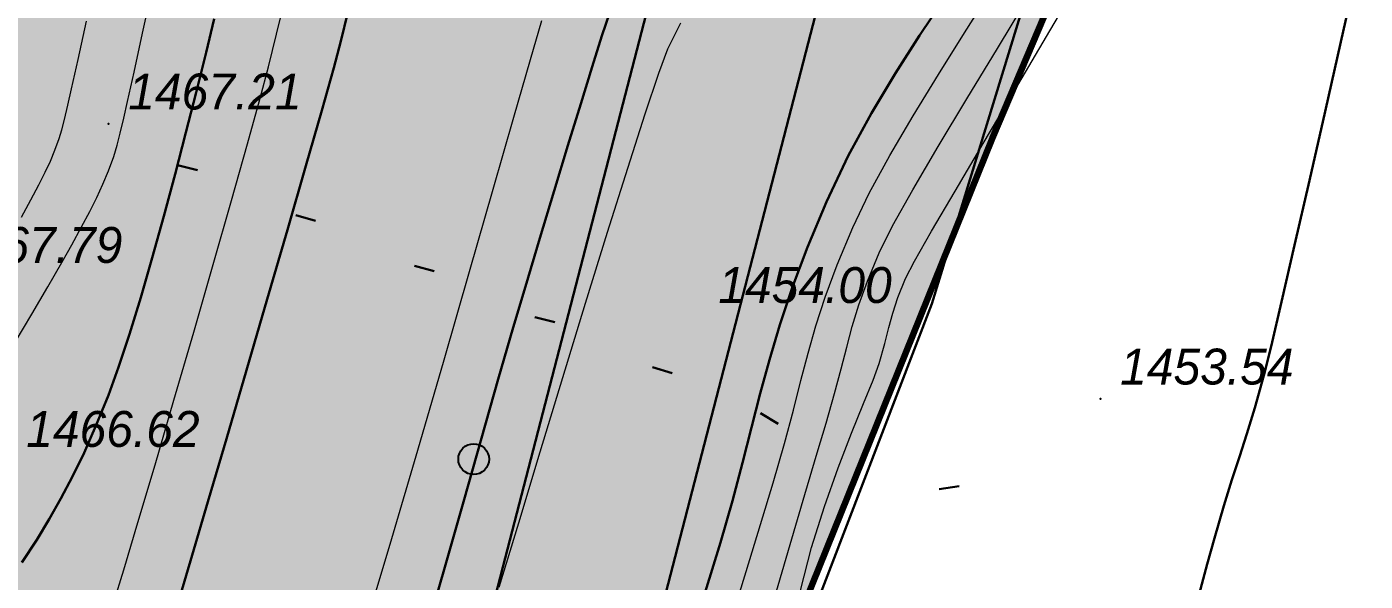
# Model space of a CAD drawing. Header units: millimetres. Extents: x 474337 to 1180020, y 4124662 to 4776603.
# Drawn here: x 763140 to 795786, y 4300096 to 4313614 of the extents above; entities that cross this region are included whole.
import ezdxf

# ---------------------------------------------------------------- set-up
doc = ezdxf.new("R2010")
doc.units = ezdxf.units.MM
doc.header["$PDMODE"] = 32
doc.header["$PDSIZE"] = 0.33
for name, color, linetype in [('(004) Точки рельефа', 7, 'Continuous'), ('(031) Горизонтали', 42, 'Continuous'), ('(038) Деревья', 7, 'Continuous'), ('(040) Ограда', 7, 'Continuous')]:
    doc.layers.add(name, color=color, linetype=linetype)
doc.layers.add('(032) Горизонтали утолщенные', color=32, linetype='Continuous', lineweight=30)
doc.layers.add('(042) Бергштрих11', color=32, linetype='Continuous', lineweight=30)
doc.styles.add('D-431', font='')
doc.styles.get('D-431').set_extended_font_data('D431', italic=True)
doc.linetypes.add('ОГРАДА_V_ПРОВ', pattern='A,2.5,["v",Standard,S=1,R=0,X=0,Y=0],5,["v",Standard,S=1,R=180,X=0,Y=0],2.5', length=10)

# ---------------------------------------------------------------- blocks, each defined once
blk = doc.blocks.new('d')
at = {"layer": '(038) Деревья'}
blk.add_ellipse((0, 0), major_axis=(0.2651650429449621, 0.2651650429449621), ratio=0.9999999999999488, start_param=5.497787143782112, end_param=11.7809724509617, dxfattribs=at)

msp = doc.modelspace()

# ---------------------------------------------------------------- hatches: boundary and pattern name
at = {"lineweight": 30, "true_color": 0xababab}
h = msp.add_hatch(color=253, dxfattribs=at)
h.dxf.hatch_style = 1
edge = h.paths.add_edge_path()
edge.add_arc((846629.836135745, 4561555.356798172), 73174.58146534643, 338.9505508151999, 346.75819692914587, ccw=False)
edge.add_line((914921.5355142355, 4535272.983073235), (911662.781909342, 4528010.829139614))
edge.add_arc((846807.6606544256, 4561434.598735809), 72961.1891831139, 318.9050352263449, 332.7352083963292, ccw=False)
edge.add_arc((899641.5304419994, 4515567.537882805), 3000.000071974724, 224.5229028050149, 315.81354533956585, ccw=False)
edge.add_line((897502.6197361946, 4513463.954885483), (864463.2606305934, 4551253.83884668))
edge.add_line((864463.2606304884, 4551253.83884716), (860836.1740353894, 4549325.282693646))
edge.add_line((860836.17403543, 4549325.282692909), (895608.1821743059, 4509553.622821155))
edge.add_arc((893204.6449663639, 4507758.348778725), 2999.999999596411, -36.07240069309512, 36.75715684402178, ccw=False)
edge.add_line((895629.4657819271, 4505991.927535057), (866171.0347617475, 4470217.976931001))
edge.add_arc((864010.0330699682, 4472298.859363556), 3000.000001216607, 225.8075103472493, 316.08205447284644, ccw=False)
edge.add_line((861918.8196970224, 4470147.853404045), (818734.4664687028, 4519541.417327482))
edge.add_line((818734.466468811, 4519541.417327881), (818451.960183581, 4519192.551120362))
edge.add_line((818451.9601835012, 4519192.551119804), (816393.9033754627, 4516141.356422243))
edge.add_line((816393.9033755064, 4516141.356422424), (860070.5467546568, 4466184.718996144))
edge.add_arc((857596.091668725, 4464488.52553463), 3000.000038356566, -32.43441554651628, 34.42992072805919, ccw=False)
edge.add_line((860128.1094639301, 4462879.523945808), (845305.1774940859, 4444878.740547396))
edge.add_arc((842989.3083404303, 4446785.767046928), 3000.000001100536, 225.0000000282989, 320.52989696763757, ccw=False)
edge.add_line((840867.9879971743, 4444664.446702003), (817571.1031325739, 4467961.331555894))
edge.add_arc((816156.8895699978, 4466547.117991447), 2000.000001460245, 45.00000003301535, 105.7637608969873)
edge.add_line((815613.5463740826, 4468471.898024559), (810445.659532253, 4467013.063190189))
edge.add_line((810445.6595321894, 4467013.06319046), (808272.2867438751, 4474712.183323501))
edge.add_line((808272.2867438793, 4474712.18332386), (794798.8265071004, 4470908.780943844))
edge.add_line((794798.8265070915, 4470908.780943871), (796972.1992958714, 4463209.660809899))
edge.add_line((796972.1992958784, 4463209.660809517), (797662.9177138527, 4464443.722423173))
edge.add_line((797662.9177138805, 4464443.722423553), (796032.8881217135, 4470218.062525895))
edge.add_line((796032.8881217241, 4470218.062525749), (807581.5683264071, 4473478.121709152))
edge.add_line((807581.568326354, 4473478.12170887), (809211.597918521, 4467703.781606528))
edge.add_line((809211.5979185104, 4467703.781606674), (797662.9177138275, 4464443.722423271))
edge.add_line((797662.9177138805, 4464443.722423553), (796972.1992959062, 4463209.660809898))
edge.add_line((796972.1992958784, 4463209.660809517), (752899.1419329583, 4450768.345183023))
edge.add_line((752899.1419329643, 4450768.345183372), (744212.5341280454, 4442081.737373797))
edge.add_line((744212.5341280699, 4442081.737373352), (810150.9090904307, 4460695.379897933))
edge.add_line((810150.9090903997, 4460695.379898071), (811101.7596837739, 4457327.014846909))
edge.add_line((811101.7596838474, 4457327.014846802), (813026.5397159434, 4457870.358044346))
edge.add_line((813026.5397158861, 4457870.358044624), (812075.6891229777, 4461238.723095787))
edge.add_line((812075.6891230345, 4461238.723095894), (813858.2449784627, 4461741.918048268))
edge.add_arc((814401.5881743431, 4459817.138015747), 2000.00000057361, 45.000000021224196, 105.76376090423571, ccw=False)
edge.add_line((815815.8017365932, 4461231.351578712), (837446.8558821728, 4439600.297443145))
edge.add_arc((835325.5355364084, 4437478.977098465), 3000.000002190367, -39.47010297663411, 44.999999982706186, ccw=False)
edge.add_line((837641.4046924114, 4435571.950600624), (825729.0375211418, 4421105.720730909))
edge.add_line((825729.0375211239, 4421105.720731735), (817128.3030057028, 4418677.832595424))
edge.add_line((817128.3030056953, 4418677.832594872), (813750.7066884334, 4430642.885232852))
edge.add_line((813750.7066884041, 4430642.885232925), (813489.1069698159, 4430465.321429659))
edge.add_line((813489.1069698334, 4430465.321430206), (810216.9809155031, 4429541.637995498))
edge.add_line((810216.9809155464, 4429541.637994766), (809782.3063582561, 4431081.462020443))
edge.add_line((809782.3063582182, 4431081.462020874), (794846.0133120406, 4426865.118816461))
edge.add_line((794846.0133121014, 4426865.118816376), (795367.9399551856, 4425016.206402247))
edge.add_arc((793959.8716232777, 4410569.023974419), 14515.63765495629, 77.91868083669522, 84.43335273191252, ccw=False)
edge.add_line((796997.9910029173, 4424763.162453651), (796697.1057330389, 4425829.041189487))
edge.add_line((796697.105733037, 4425829.041189194), (809901.1399262099, 4429556.222571601))
edge.add_line((809901.1399261951, 4429556.222571373), (813076.575950108, 4418307.317844183))
edge.add_arc((813584.3885580301, 4435581.677010536), 17281.82161263958, 232.8227990037179, 268.31616663481145, ccw=False)
edge.add_arc((793959.8716409206, 4410569.024068832), 14515.63755959326, 50.76376092120241, 84.43335276632763)
edge.add_line((795367.9399548769, 4425016.206401825), (795348.9945389073, 4425009.7017814))
edge.add_line((795348.9945389032, 4425009.701782227), (795386.4090035364, 4424877.161952059))
edge.add_line((795386.4090036154, 4424877.161952019), (792249.0173586782, 4423991.51322555))
edge.add_line((792249.0173586607, 4423991.513225555), (792240.8672183716, 4424020.384927585))
edge.add_line((792240.8672183752, 4424020.384926796), (788391.3071402134, 4422933.698529845))
edge.add_line((788391.3071402311, 4422933.698530197), (788399.457295887, 4422904.826831893))
edge.add_line((788399.4572958946, 4422904.826831818), (785262.0660369906, 4422019.176737236))
edge.add_line((785262.0660369396, 4422019.176737785), (785224.3491876989, 4422152.787757483))
edge.add_line((785224.3491877317, 4422152.78775692), (785205.1013873875, 4422147.354324162))
edge.add_arc((793959.8716299534, 4410569.024077415), 14515.63754360942, 127.0941690598487, 160.7637609408971)
edge.add_arc((764152.7625566721, 4421627.786518097), 17281.90888694442, 303.21142345759625, 338.7045926006981, ccw=False)
edge.add_line((773618.5832738876, 4407168.788871765), (770443.0809992957, 4418417.928729034))
edge.add_line((770443.0809992552, 4418417.928729057), (783647.0946055426, 4422145.18321563))
edge.add_line((783647.0946055651, 4422145.183216095), (783947.9823876861, 4421079.295582403))
edge.add_arc((793959.8715996742, 4410569.024112701), 14515.63749698934, 127.0941690480702, 133.6088410125349, ccw=False)
edge.add_line((785205.10138762, 4422147.354324341), (784683.1741352179, 4423996.266566175))
edge.add_line((784683.1741352081, 4423996.266566277), (760700.4155488942, 4417226.210509612))
edge.add_line((760700.4155489206, 4417226.2105093), (759885.4007535356, 4420113.380556745))
edge.add_line((759885.4007534981, 4420113.38055706), (757960.6207223334, 4419570.037360447))
edge.add_line((757960.6207222939, 4419570.037360191), (756221.9224931325, 4425729.333462899))
edge.add_line((756221.9224931002, 4425729.333462715), (758146.7025247305, 4426272.676658397))
edge.add_line((758146.7025247812, 4426272.67665863), (756625.3415737994, 4431662.060747568))
edge.add_line((756625.3415738344, 4431662.060747147), (754700.5615426698, 4431118.717550534))
edge.add_line((754700.5615426302, 4431118.717551231), (752961.8633139345, 4437278.013653007))
edge.add_line((752961.8633139133, 4437278.013652802), (754886.6433460093, 4437821.356849414))
edge.add_line((754886.6433460712, 4437821.35684967), (754343.3045867448, 4439746.13813393))
edge.add_line((754343.3045867682, 4439746.138134003), (757759.7644544352, 4440710.72789183))
edge.add_line((757759.7644543648, 4440710.727891922), (757039.8772163823, 4443260.910877016))
edge.add_line((757039.8772163391, 4443260.910876274), (762429.2613043452, 4444782.271827722))
edge.add_line((762429.2613043785, 4444782.271827698), (763149.1910409384, 4442231.938284996))
edge.add_line((763149.1910409927, 4442231.938284874), (812471.6571080438, 4456155.101415494))
edge.add_line((812471.6571080685, 4456155.101415634), (813245.9360980471, 4453412.318104862))
edge.add_line((813245.9360979795, 4453412.318104744), (815796.2484256187, 4454132.241852434))
edge.add_line((815796.2484256029, 4454132.24185276), (816556.9288999296, 4451437.54980736))
edge.add_line((816556.9289000034, 4451437.549807549), (816845.6459053999, 4451519.051287739))
edge.add_line((816845.6459053755, 4451519.051287651), (817484.080441653, 4449257.412504775))
edge.add_line((817484.0804415941, 4449257.41250515), (816569.8099260575, 4448999.324485478))
edge.add_line((816569.8099261522, 4448999.324484825), (818308.5081553136, 4442840.028383981))
edge.add_line((818308.5081552267, 4442840.028384209), (816383.7281231307, 4442296.685187596))
edge.add_line((816383.728123188, 4442296.68518734), (818828.7725074805, 4433635.175044072))
edge.add_line((818828.7725074291, 4433635.17504406), (813054.4324120726, 4432005.145455153))
edge.add_line((813054.4324121475, 4432005.14545536), (813489.1069699035, 4430465.321429684))
edge.add_line((813489.1069698334, 4430465.321430206), (813750.7066884215, 4430642.885233473))
edge.add_line((813750.7066884041, 4430642.885232925), (822604.7694973823, 4433142.475773184))
edge.add_line((822604.7694973946, 4433142.475772858), (815432.5147614586, 4458549.537041891))
edge.add_line((815432.5147614479, 4458549.537042618), (811101.7596837605, 4457327.014847212))
edge.add_line((811101.7596838474, 4457327.014846802), (764185.2686670445, 4444083.030706593))
edge.add_line((764185.2686669827, 4444083.030706406), (763600.4533250143, 4446151.965596809))
edge.add_line((763600.4533250332, 4446151.965597153), (749983.3337610777, 4442308.009844785))
edge.add_line((749983.333761096, 4442308.00984478), (757739.5102945947, 4414831.943501806))
edge.add_line((757739.5102945566, 4414831.943501472), (766593.5096618411, 4417331.282277299))
edge.add_line((766593.5096617937, 4417331.282278061), (769971.1922595729, 4405365.924230537))
edge.add_line((769971.1922596693, 4405365.924229622), (755467.4007320005, 4401266.301616879))
edge.add_arc((757861.2017925978, 4391957.698001862), 9611.4715202664, 104.4216976221734, 160.5834891967729)
edge.add_line((748796.3644478321, 4395152.867588997), (732353.8049228842, 4346128.604709934))
edge.add_arc((729464.8042019606, 4346937.106375694), 3000.000018294917, 217.1299658179824, 344.365450936189, ccw=False)
edge.add_line((727072.999165535, 4345126.23123455), (704536.1042339148, 4370903.56673814))
edge.add_line((704536.1042339802, 4370903.566738129), (709805.9920599383, 4375510.982746642))
edge.add_line((709805.9920599461, 4375510.982747078), (707173.1829106609, 4378522.347219121))
edge.add_line((707173.1829105616, 4378522.347219467), (703408.9773215561, 4375231.335784549))
edge.add_line((703408.9773216248, 4375231.335783958), (700483.9001798346, 4378576.991655451))
edge.add_line((700483.900179863, 4378576.99165535), (694461.1712350794, 4373311.373355382))
edge.add_line((694461.1712349653, 4373311.373355865), (698147.1040456642, 4369095.463093515))
edge.add_line((698147.1040457487, 4369095.463093758), (692877.2162145519, 4364488.047079656))
edge.add_line((692877.2162145376, 4364488.047079086), (695510.0253630079, 4361476.682609838))
edge.add_line((695510.0253629684, 4361476.682609558), (702285.5954245985, 4367400.503187941))
edge.add_line((702285.5954246521, 4367400.503188133), (726649.9910224972, 4339532.902031486))
edge.add_arc((724260.6353793144, 4337718.796298027), 3000.000000146127, -25.606646834488174, 37.20739467103198, ccw=False)
edge.add_line((726965.982562542, 4336422.225198746), (703050.6467248865, 4296774.707952359))
edge.add_arc((700607.6121776104, 4298515.851884842), 2999.999998878979, 284.0040394591403, 324.52263350222825, ccw=False)
edge.add_arc((702313.5846486092, 4289685.590431213), 6000.000060335309, 99.4004431171831, 114.7491734207396)
edge.add_arc((698821.441572547, 4297969.813613892), 3000.000000314765, 225.2665573460196, 289.07189939671815, ccw=False)
edge.add_line((696710.0131756067, 4295838.647236824), (659800.0893315563, 4338055.620425303))
edge.add_line((659800.0893316269, 4338055.620425224), (662811.4538089081, 4340688.429578002))
edge.add_line((662811.4538089037, 4340688.429577827), (658354.3781810004, 4345786.360506425))
edge.add_line((658354.3781809807, 4345786.360506058), (652331.6492286301, 4340520.742204227))
edge.add_line((652331.6492285728, 4340520.742204666), (696718.1409796264, 4289752.191714651))
edge.add_arc((694232.3958913088, 4287990.448950768), 3046.746824295164, -22.660432047867516, 35.326661437649705, ccw=False)
edge.add_line((697043.9471828938, 4286816.632293701), (694122.9196431845, 4282038.052569769))
edge.add_line((694122.9196431637, 4282038.052569389), (683635.9812352487, 4279308.354503772))
edge.add_line((683635.9812352657, 4279308.354504585), (676830.9812361562, 4275960.354503485))
edge.add_line((676830.9812361002, 4275960.354502678), (665092.9812368888, 4272980.354499493))
edge.add_line((665092.9812369347, 4272980.354499817), (665246.9812374943, 4271892.354501246))
edge.add_line((665246.9812374115, 4271892.354501724), (652755.9812381881, 4270586.354498157))
edge.add_line((652755.981238246, 4270586.35449791), (647042.5930808096, 4269814.532547361))
edge.add_line((647042.593080759, 4269814.532546997), (646666.7726358692, 4270702.842920741))
edge.add_line((646666.7726359367, 4270702.842921257), (639481.3538295662, 4269737.308504316))
edge.add_line((639481.3538295031, 4269737.308504105), (640339.9827348654, 4263754.852383554))
edge.add_line((640339.9827349186, 4263754.852383614), (648546.6328121311, 4264617.406064845))
edge.add_line((648546.6328121424, 4264617.406064987), (669846.362416951, 4269534.836115567))
edge.add_line((669846.3624169827, 4269534.836114883), (686294.7150385445, 4271846.501325713))
edge.add_line((686294.715038538, 4271846.501326561), (694952.8331140679, 4272300.254069633))
edge.add_line((694952.833114028, 4272300.254069328), (703359.4976441524, 4278482.028882895))
edge.add_arc((704875.6947108507, 4281070.68616581), 3000.000012481331, 110.7791980716265, 239.64215620920112, ccw=False)
edge.add_arc((702313.5846375227, 4289685.590488434), 5999.99999641433, 284.4558892968715, 323.9165894162985)
edge.add_arc((709489.8126077652, 4284258.713890076), 2999.999998958451, 104.10846216476341, 140.8735427401851, ccw=False)
edge.add_line((708758.5378518105, 4287168.221962929), (730308.9668253856, 4291510.354514443))
edge.add_line((730308.966825366, 4291510.354515076), (737601.9812319224, 4291510.354516938))
edge.add_line((737601.9812319279, 4291510.354516983), (745207.4731778883, 4292081.658135113))
edge.add_line((745207.4731779099, 4292081.65813446), (744853.2599211783, 4300532.731495864))
edge.add_line((744853.2599210739, 4300532.731495857), (748184.1195890991, 4300781.567404102))
edge.add_line((748184.1195892096, 4300781.567404747), (748139.4204217269, 4301379.900075253))
edge.add_line((748139.4204217196, 4301379.900074959), (752527.1933374063, 4301707.693969288))
edge.add_line((752527.1933373213, 4301707.693968773), (752229.1988877086, 4305696.578439124))
edge.add_line((752229.1988877058, 4305696.578439713), (757215.1852941785, 4306069.062598431))
edge.add_line((757215.1852942705, 4306069.062598228), (756160.7195554666, 4320183.895994825))
edge.add_line((756160.719555378, 4320183.89599514), (753169.1457428773, 4319960.964286003))
edge.add_line((753169.1457428932, 4319960.964285851), (751692.2787339664, 4319595.2012754))
edge.add_line((751692.2787339687, 4319595.201274872), (751785.0295063352, 4318353.660983548))
edge.add_line((751785.0295063257, 4318353.660984039), (754776.6151047136, 4318576.593395393))
edge.add_line((754776.6151047945, 4318576.593395233), (755559.5540948234, 4308096.353975231))
edge.add_line((755559.5540947914, 4308096.353975296), (752565.9486975548, 4307872.713055637))
edge.add_line((752565.948697567, 4307872.713055611), (752616.0615279246, 4307229.659421531))
edge.add_line((752616.0615278482, 4307229.659421921), (750621.6192933711, 4307080.662196125))
edge.add_line((750621.6192934513, 4307080.662196159), (750919.6137429476, 4303091.77772674))
edge.add_line((750919.6137429476, 4303091.777726173), (746531.840827028, 4302763.983831844))
edge.add_line((746531.8408269882, 4302763.983832359), (746576.5399947037, 4302165.651158128))
edge.add_line((746576.5399947166, 4302165.651157379), (743983.7650897334, 4301971.954766545))
edge.add_line((743983.7650897503, 4301971.954767227), (743939.0659220348, 4302570.287440527))
edge.add_line((743939.0659220219, 4302570.2874403), (739551.2930061023, 4302242.49354504))
edge.add_line((739551.2930060625, 4302242.493544579), (739253.2985564498, 4306231.378013998))
edge.add_line((739253.298556447, 4306231.378014565), (737258.8563218535, 4306082.380790631))
edge.add_line((737258.8563219309, 4306082.38079071), (736335.0735281431, 4318447.922644422))
edge.add_line((736335.0735280514, 4318447.922644615), (742318.4002315992, 4318894.914319209))
edge.add_line((742318.4002315998, 4318894.914319038), (742281.1509255001, 4319393.524877017))
edge.add_line((742281.1509255171, 4319393.524876595), (742904.7070951867, 4320442.895022932))
edge.add_line((742904.7070952654, 4320442.895023346), (744899.1493297425, 4320591.89224821))
edge.add_line((744899.1493296623, 4320591.892248154), (745671.7027241965, 4319646.820159781))
edge.add_line((745671.7027242184, 4319646.820159912), (745708.9520305509, 4319148.209601002))
edge.add_line((745708.9520305395, 4319148.209600449), (751692.278733971, 4319595.201275042))
edge.add_line((751692.2787339687, 4319595.201274872), (753169.1457428955, 4319960.964285322))
edge.add_line((753169.1457428932, 4319960.964285851), (753076.4318101554, 4321202.786048002))
edge.add_line((753076.4318101406, 4321202.786047935), (746725.044583654, 4320728.297967465))
edge.add_line((746725.0445836782, 4320728.297966957), (745566.2144921097, 4322145.906098586))
edge.add_line((745566.2144920826, 4322145.906099319), (742014.1460950952, 4321880.544523914))
edge.add_line((742014.1460951567, 4321880.544523239), (741078.8118412343, 4320306.489304199))
edge.add_line((741078.8118412495, 4320306.489304543), (734727.4939336842, 4319832.006401294))
edge.add_line((734727.4939336777, 4319832.006401062), (736178.4058241332, 4300410.436906893))
edge.add_line((736178.4058240652, 4300410.436906815), (731830.4968299633, 4300019.685191073))
edge.add_line((731830.4968299866, 4300019.685191154), (732177.9812309416, 4296180.354514283))
edge.add_line((732177.9812309742, 4296180.354514122), (712867.7910160928, 4292076.56962149))
edge.add_arc((712517.7915008068, 4295056.083063126), 3000.000001114515, 152.4554714578508, 276.6997558529216, ccw=False)
edge.add_line((709857.8363749981, 4296443.396558762), (728946.9955969623, 4328089.942299879))
edge.add_line((728946.9955970049, 4328089.942299843), (737247.9950543325, 4341851.572968823))
edge.add_line((737247.9950543642, 4341851.572968483), (754627.8365228031, 4393185.635636021))
edge.add_arc((757550.9506118298, 4392510.799355507), 2999.99999730747, 103.38572559729408, 167.0003308970466, ccw=False)
edge.add_line((756856.4339821339, 4395429.300107002), (776554.5158378948, 4400989.835506142))
edge.add_line((776554.5158379078, 4400989.835505486), (778607.553352314, 4401569.383376379))
edge.add_line((778607.5533522367, 4401569.383376122), (785072.6975153468, 4403394.406380872))
edge.add_arc((793330.2587265968, 4412799.36354351), 12515.61170604976, 228.716836975572, 342.8107512267703)
edge.add_line((805286.8460329771, 4409100.639930725), (811750.8172570046, 4410925.34443992))
edge.add_line((811750.8172569275, 4410925.34444046), (813805.041942655, 4411505.22930577))
edge.add_line((813805.0419427156, 4411505.229305267), (828712.0212379795, 4415713.303086061))
edge.add_arc((829328.4898974895, 4412777.32524395), 2999.999916753252, 38.62111536410282, 101.85815885576392, ccw=False)
edge.add_line((831672.3613306284, 4414649.82790184), (881499.485681918, 4357658.36993302))
edge.add_arc((879137.8207098246, 4355808.359531403), 2999.999988285537, -88.48430446588247, 38.07337586944709, ccw=False)
edge.add_line((879217.1730861664, 4352809.409193039), (891486.1578323586, 4356908.1975205))
edge.add_arc((889488.6649961472, 4359146.50544548), 2999.999999535732, 217.5619088655428, 311.7461048801519, ccw=False)
edge.add_line((887110.5796895027, 4357317.650538445), (833941.0278462501, 4418132.122944415))
edge.add_arc((836367.712256074, 4419895.983138084), 3000.000001539902, 146.8800720007045, 216.0119092050458, ccw=False)
edge.add_line((833855.1260750294, 4421535.163022041), (863339.458676602, 4457340.568182718))
edge.add_arc((865574.0572890043, 4455338.926596642), 2999.999999171883, 44.31671567356369, 138.1476081817898, ccw=False)
edge.add_line((867720.5241237879, 4457434.79875946), (923483.439473246, 4393654.079167482))
edge.add_line((923483.4394731522, 4393654.079167366), (925932.4015855296, 4396930.155030584))
edge.add_line((925932.4015855789, 4396930.155031204), (869568.4776333647, 4461398.29852946))
edge.add_arc((871998.3035340309, 4463157.828606606), 3000.00000028163, 145.9955062346171, 215.9097381949074, ccw=False)
edge.add_line((869511.3223985434, 4464835.602378845), (899024.8096080252, 4500676.412529948))
edge.add_arc((901197.860548377, 4498608.116253853), 2999.999979104825, 44.04029251593141, 136.4148287936236, ccw=False)
edge.add_line((903354.413872242, 4500693.608434677), (933898.6518299404, 4465757.6036374))
edge.add_arc((931511.482101202, 4463940.622440338), 2999.999996938083, 0.9578969234652277, 37.27637870382148, ccw=False)
edge.add_line((934511.0628479719, 4463990.77546978), (931120.2520251999, 4398982.790034633))
edge.add_arc((928120.252025485, 4398982.79003334), 2999.99999971129, -136.82635922161808, 1.7786874195735436e-08, ccw=False)
edge.add_line((925932.4015865326, 4396930.155031204), (923483.4394731075, 4393654.079168918))
edge.add_arc((921083.2871892452, 4391854.282233238), 2999.999998853939, -38.30585239338188, 36.865049999559005, ccw=False)
edge.add_line((923437.426368475, 4389994.704668999), (891486.1578321, 4356908.197520575))
edge.add_line((891486.1578321457, 4356908.197520256), (879217.1730861863, 4352809.409192795))
edge.add_line((879217.1730861664, 4352809.409193039), (814887.8821166704, 4352573.935746496))
edge.add_line((814887.8821166754, 4352573.935746193), (813746.3703705965, 4353710.939106488))
edge.add_line((813746.3703705072, 4353710.939106941), (817312.2837280963, 4357290.991831914))
edge.add_line((817312.2837281227, 4357290.991831779), (816782.4331643997, 4359167.974534618))
edge.add_line((816782.4331644773, 4359167.974534988), (812541.9127011148, 4354910.639787716))
edge.add_line((812541.9127010107, 4354910.639787674), (810569.2516901265, 4356875.509801866))
edge.add_line((810569.2516901493, 4356875.509801865), (808966.935045205, 4356777.747386681))
edge.add_line((808966.9350452423, 4356777.747385979), (813193.6840731264, 4352567.734237682))
edge.add_line((813193.6840730906, 4352567.734237671), (796664.0077327617, 4352507.228365079))
edge.add_arc((796894.3777139187, 4343510.17719841), 9000.000001791264, 91.46674104448601, 154.1763307268968)
edge.add_line((788793.1276330948, 4347430.60410881), (783939.8813047643, 4335881.111605509))
edge.add_line((783939.8813047409, 4335881.111605644), (772510.8511686322, 4291780.358070949))
edge.add_arc((728781.4852718115, 4294252.868000984), 43799.20943462571, 325.13480715570495, 356.7638746351333, ccw=False)
edge.add_line((764718.7060773373, 4269215.158283234), (758525.6809108182, 4257900.772708202))
edge.add_line((758525.6809108257, 4257900.772708893), (750512.7341125088, 4251708.595597725))
edge.add_line((750512.7341125011, 4251708.595597267), (749939.9812404956, 4251152.354518975))
edge.add_line((749939.9812405109, 4251152.35451889), (747139.9812407494, 4251095.35451793))
edge.add_line((747139.9812407494, 4251095.354517937), (741077.8229081903, 4252609.366850914))
edge.add_line((741077.8229081631, 4252609.366850853), (738521.1358437418, 4253543.747254555))
edge.add_line((738521.1358437538, 4253543.747255325), (734560.9812396609, 4255492.35451565))
edge.add_line((734560.9812396765, 4255492.354515076), (728742.9755457084, 4260607.602961333))
edge.add_line((728742.975545764, 4260607.60296154), (731892.7521157386, 4264482.529117833))
edge.add_line((731892.7521157265, 4264482.529117584), (726481.3903083357, 4268647.251031143))
edge.add_line((726481.3903082609, 4268647.251030922), (726180.9812361877, 4268299.354512743))
edge.add_line((726180.9812362194, 4268299.354513168), (714481.7965677213, 4278401.614879994))
edge.add_line((714481.7965676785, 4278401.614879608), (710243.9812365554, 4275551.354508319))
edge.add_line((710243.981236577, 4275551.3545084), (703359.4976445863, 4278482.02888338))
edge.add_line((703359.4976446629, 4278482.028883934), (694952.8331140728, 4272300.254069436))
edge.add_line((694952.833114028, 4272300.254069328), (698655.0302614924, 4271845.681419664))
edge.add_line((698655.0302615166, 4271845.681419373), (700577.2028213716, 4271258.014293175))
edge.add_line((700577.2028213739, 4271258.014293671), (705283.3134919832, 4268755.730865853))
edge.add_line((705283.3134919405, 4268755.730865479), (725662.4515836056, 4253949.420362942))
edge.add_line((725662.4515836239, 4253949.420363426), (730038.5657498841, 4249089.253206612))
edge.add_line((730038.5657498837, 4249089.253206253), (733169.2169500155, 4246730.138315379))
edge.add_line((733169.2169500589, 4246730.138315201), (742011.6712608665, 4244850.616632378))
edge.add_line((742011.6712608337, 4244850.616632462), (746646.1258216791, 4244199.286521857))
edge.add_line((746646.1258217096, 4244199.286521912), (747369.676730895, 4244224.553477517))
edge.add_line((747369.6767308712, 4244224.553477287), (761633.056406873, 4255246.887130726))
edge.add_line((761633.0564068556, 4255246.887130737), (768126.2224285045, 4267109.61689506))
edge.add_arc((728781.4852901697, 4294252.867995262), 47799.20941568779, 325.3988801295304, 356.2795711231684)
edge.add_line((776479.9600598812, 4291151.26753521), (787739.4730238419, 4334597.911758627))
edge.add_line((787739.4730238914, 4334597.911759377), (792433.7931413931, 4345769.200282061))
edge.add_arc((796894.3777127266, 4343510.17719841), 5000.000000950892, 91.89621580512028, 153.1404746458931, ccw=False)
edge.add_line((796728.9318728447, 4348507.439216614), (889261.3820637291, 4348846.148610123))
edge.add_line((889261.3820637465, 4348846.148610115), (934962.2574420404, 4396170.790451629))
edge.add_line((934962.2574421167, 4396170.790452003), (940610.8525031647, 4503952.405379433))
edge.add_arc((933610.8537609577, 4503956.601325989), 6999.999999687526, 359.9656557104764, 395.1614899740641)
edge.add_line((939333.5788058043, 4507987.782052994), (937695.7119178723, 4510161.304823359))
edge.add_line((937695.7119178772, 4510161.304822922), (941688.889465388, 4513170.379941095))
edge.add_line((941688.8894654512, 4513170.379940987), (934467.1091860508, 4522754.006059296))
edge.add_line((934467.1091860533, 4522754.006059647), (930473.9316365634, 4519744.930940542))
edge.add_line((930473.9316365719, 4519744.930940628), (926902.6475285416, 4524484.185022161))
edge.add_line((926902.6475285292, 4524484.185022354), (922525.343185104, 4523646.50352306))
edge.add_line((922525.3431850672, 4523646.503522873), (936092.3465370327, 4505642.481985718))
edge.add_arc((933610.8537566662, 4503956.601324081), 3000.000004177, 1.5307886718787813, 34.191468695170784, ccw=False)
edge.add_line((936609.7831032276, 4504036.743696213), (935234.409446741, 4477793.050844145))
edge.add_arc((932269.4059487581, 4478249.947172165), 2999.999999630231, 224.1493101785246, 351.23983242366205, ccw=False)
edge.add_line((930116.8246130943, 4476160.355443954), (905224.7325149596, 4504631.527327291))
edge.add_arc((907636.527510643, 4506415.692388535), 3000.000011078941, 141.5211819165738, 216.4927941841398, ccw=False)
edge.add_line((905288.0127710104, 4508282.368201256), (917988.6250798134, 4523705.833121341))
edge.add_arc((920231.313912034, 4521713.260138512), 3000.000048267812, 40.121787214787275, 138.3797102431649, ccw=False)
edge.add_line((922525.3431850672, 4523646.503522873), (926902.647528376, 4524484.185022167))
edge.add_arc((929486.0107579231, 4526009.38482666), 3000.000003239862, 136.9753755074314, 210.5573088240432, ccw=False)
edge.add_arc((922274.847389698, 4533630.357036591), 7500.000015363585, 311.994883191049, 332.1854545281217)
edge.add_line((928908.3165043592, 4530130.773099899), (917858.854659955, 4544793.904214653))
at = {"lineweight": 30}
h = msp.add_hatch(color=74, dxfattribs=at)
h.dxf.hatch_style = 1
edge = h.paths.add_edge_path()
edge.add_line((939857.5670551062, 4394042.24925518), (943687.5123161593, 4467121.958607676))
edge.add_line((943687.5123161077, 4467121.958607674), (945813.9222085266, 4507696.276602377))
edge.add_line((945813.9222085476, 4507696.276602745), (928908.3165039896, 4530130.773101925))
edge.add_arc((922274.8473949432, 4533630.357025146), 7500.00000376106, 311.9948832097024, 332.18545460259406, ccw=False)
edge.add_arc((929486.0107542276, 4526009.38482666), 3000.000000269759, 136.9753754939952, 210.5573088811833)
edge.add_line((926902.647529006, 4524484.1850214), (930473.9316356393, 4519744.930939867))
edge.add_line((930473.9316356182, 4519744.930939674), (934467.1231218848, 4522754.016561303))
edge.add_line((934467.1231218576, 4522754.016561508), (941688.8894654127, 4513170.379941605))
edge.add_line((941688.8894654512, 4513170.379940987), (937695.7119216657, 4510161.304824676))
edge.add_line((937695.7119215727, 4510161.304824829), (939333.5788026361, 4507987.782056327))
edge.add_arc((933610.853762269, 4503956.601325035), 6999.999998653007, -0.0343442742815796, 35.16149002607648, ccw=False)
edge.add_line((940610.8525035381, 4503952.405380249), (934962.2574420245, 4396170.790451888))
edge.add_line((934962.2574421167, 4396170.790452003), (889261.3820638228, 4348846.148610489))
edge.add_line((889261.3820637465, 4348846.148610115), (796728.9318740262, 4348507.439216605))
edge.add_arc((796894.3777120113, 4343510.177199364), 4999.999999894312, 91.89621578414078, 153.1404746398659)
edge.add_line((792433.7931418419, 4345769.200283051), (787739.4730238746, 4334597.911759435))
edge.add_line((787739.4730238914, 4334597.911759377), (776479.9600601636, 4291151.267535959))
edge.add_arc((728781.4852737188, 4294252.868000031), 47799.20943268619, 325.3988801353486, 356.2795711188932, ccw=False)
edge.add_line((768126.2224286795, 4267109.616894722), (761633.0564067977, 4255246.887131331))
edge.add_line((761633.0564068556, 4255246.887130737), (747369.6767308537, 4244224.553477298))
edge.add_line((747369.6767308712, 4244224.553477287), (748894.755183035, 4244277.810390375))
edge.add_line((748894.7551829815, 4244277.810390472), (751985.7016002258, 4244934.811333547))
edge.add_line((751985.701600194, 4244934.811333656), (753843.174438062, 4247012.346261604))
edge.add_line((753843.1744381189, 4247012.346261978), (760199.8009001919, 4250682.346262767))
edge.add_line((760199.8009002209, 4250682.346261978), (763447.0113357296, 4253710.418980452))
edge.add_line((763447.0113357306, 4253710.418980598), (768414.0204674347, 4263052.00451598))
edge.add_line((768414.0204674006, 4263052.004516602), (778614.0204636715, 4280718.922754898))
edge.add_line((778614.0204637051, 4280718.922754288), (778614.0204609111, 4290888.922754024))
edge.add_line((778614.020460844, 4290888.922754288), (786698.0307441562, 4310897.550341845))
edge.add_line((786698.030744195, 4310897.550341606), (792521.3851187038, 4324616.513530402))
edge.add_line((792521.3851187229, 4324616.513530731), (792521.385115929, 4335526.513530677))
edge.add_line((792521.3851158619, 4335526.513530731), (797558.7047270604, 4342459.789174338))
edge.add_line((797558.7047270536, 4342459.78917408), (800322.1027885086, 4343520.558303605))
edge.add_line((800322.1027885675, 4343520.558303833), (805781.2712039825, 4343425.26816638))
edge.add_line((805781.2712039948, 4343425.268166542), (821931.8331794748, 4344554.625480258))
edge.add_line((821931.8331794739, 4344554.625479698), (841518.8495264391, 4344212.732841461))
edge.add_line((841518.8495264053, 4344212.732841492), (876733.4853491371, 4343598.059093822))
edge.add_line((876733.4853491783, 4343598.059094429), (891391.2525595267, 4343853.911376472))
edge.add_line((891391.2525595427, 4343853.911375999), (939857.5670551123, 4394042.249255251))
h = msp.add_hatch(color=74, dxfattribs=at)
h.dxf.hatch_style = 1
edge = h.paths.add_edge_path()
edge.add_line((791142.858121872, 4380058.070827484), (787512.8378745165, 4392917.329172573))
edge.add_arc((793330.2589710951, 4412799.362527847), 20715.63753754391, 214.949795198802, 253.6906883453296, ccw=False)
edge.add_line((776350.5971750021, 4400932.234658241), (756616.8378717924, 4395361.635821356))
edge.add_arc((757550.9454141855, 4392510.768746376), 2999.999996539947, 108.1417630862229, 155.5912177492283)
edge.add_line((754819.0844278336, 4393750.500786781), (752012.4665727915, 4385460.718791818))
edge.add_line((752012.4665728807, 4385460.718791962), (763424.4445422438, 4383523.27578894))
edge.add_line((763424.4445421696, 4383523.275788307), (762063.5971561291, 4384467.226981533))
edge.add_line((762063.597156167, 4384467.226982117), (762681.9377056804, 4388109.392821721))
edge.add_line((762681.937705636, 4388109.392821312), (764278.0710564667, 4388551.329232267))
edge.add_line((764278.0710564852, 4388551.329232216), (780446.7136138758, 4385806.334182135))
edge.add_line((780446.7136138678, 4385806.334182739), (779325.2826957799, 4379200.852165241))
edge.add_line((779325.2826957703, 4379200.852165222), (781297.0683723992, 4378866.096667244))
edge.add_line((781297.068372488, 4378866.09666729), (780184.0045970401, 4372309.899006437))
edge.add_line((780184.0045969486, 4372309.89900589), (779949.6959364569, 4370929.759703454))
edge.add_line((779949.6959365606, 4370929.759703636), (779372.2294575344, 4367528.359634925))
edge.add_line((779372.2294574976, 4367528.359634399), (775034.2165741387, 4368264.822206975))
edge.add_line((775034.2165740728, 4368264.822207451), (775101.164761609, 4368659.162185207))
edge.add_line((775101.1647616625, 4368659.162184715), (764016.4850511902, 4370541.038870336))
edge.add_line((764016.4850511551, 4370541.038870811), (765039.8389267507, 4376568.824904858))
edge.add_line((765039.8389267921, 4376568.824904442), (763899.7868140626, 4377359.621554069))
edge.add_line((763899.7868140936, 4377359.621554375), (764234.063753364, 4379328.5884128))
edge.add_line((764234.0637533665, 4379328.588413239), (750713.4976608142, 4381624.012244986))
edge.add_line((750713.4976607561, 4381624.012244225), (743444.3669685399, 4360153.505096902))
edge.add_line((743444.3669685125, 4360153.505097389), (759008.2981204472, 4357511.173539159))
edge.add_line((759008.2981204987, 4357511.173539162), (757647.4507353895, 4358455.124733319))
edge.add_line((757647.4507353306, 4358455.124732971), (758265.7912839126, 4362097.290571644))
edge.add_line((758265.7912839651, 4362097.290572166), (759861.9246338644, 4362539.226983122))
edge.add_line((759861.9246338606, 4362539.22698307), (776030.5671940452, 4359794.231932989))
edge.add_line((776030.5671941042, 4359794.23193264), (774909.1362746194, 4353188.749915142))
edge.add_line((774909.1362745762, 4353188.749915123), (776880.9219512051, 4352853.994417145))
edge.add_line((776880.9219511747, 4352853.994417191), (775767.8581752612, 4346297.7967582))
edge.add_line((775767.8581752777, 4346297.796758652), (775533.5443291819, 4344917.626908835))
edge.add_line((775533.5443291664, 4344917.626908302), (774956.0778501402, 4341516.226839591))
edge.add_line((774956.0778501034, 4341516.226840019), (770618.0649672102, 4342252.689412595))
edge.add_line((770618.0649672747, 4342252.689412117), (770685.0183399493, 4342647.059935391))
edge.add_line((770685.0183399916, 4342647.05993557), (759600.3386416265, 4344528.936619328))
edge.add_line((759600.3386415243, 4344528.936619759), (760623.6925171199, 4350556.722647286))
edge.add_line((760623.6925171614, 4350556.722646713), (759483.6403927903, 4351347.519304723))
edge.add_line((759483.6403927803, 4351347.519305229), (759817.9173320507, 4353316.486165517))
edge.add_line((759817.9173320532, 4353316.486165047), (742145.3980569295, 4356316.798552003))
edge.add_line((742145.398056984, 4356316.798552513), (737247.9898566473, 4341851.54235913))
edge.add_line((737247.9898566008, 4341851.542358398), (709857.8363758351, 4296443.396559943))
edge.add_arc((712517.7914998531, 4295056.083062172), 3000.00000061946, 152.4554713940876, 276.6997558660377)
edge.add_line((712867.791015625, 4292076.56962204), (732177.9812309721, 4296180.354514671))
edge.add_line((732177.9812309742, 4296180.354514122), (731830.4968300192, 4300019.685190993))
edge.add_line((731830.4968299866, 4300019.685191154), (736178.4058240885, 4300410.436906897))
edge.add_line((736178.4058240652, 4300410.436906815), (734727.4939336097, 4319832.006400984))
edge.add_line((734727.4939336777, 4319832.006401062), (741078.811841243, 4320306.489304311))
edge.add_line((741078.8118412495, 4320306.489304543), (742014.1460951718, 4321880.544523583))
edge.add_line((742014.1460951567, 4321880.544523239), (745566.2144921441, 4322145.906098644))
edge.add_line((745566.2144920826, 4322145.906099319), (746725.0445836511, 4320728.297967691))
edge.add_line((746725.0445836782, 4320728.297966957), (753076.4318101648, 4321202.786047428))
edge.add_line((753076.4318101406, 4321202.786047935), (753169.1457428784, 4319960.964285784))
edge.add_line((753169.1457428932, 4319960.964285851), (756160.7195553939, 4320183.895994987))
edge.add_line((756160.719555378, 4320183.89599514), (757215.1852941819, 4306069.062598543))
edge.add_line((757215.1852942705, 4306069.062598228), (752229.1988877978, 4305696.57843951))
edge.add_line((752229.1988877058, 4305696.578439713), (752527.1933373185, 4301707.693969361))
edge.add_line((752527.1933373213, 4301707.693968773), (748139.4204216346, 4301379.900074444))
edge.add_line((748139.4204217196, 4301379.900074959), (748184.1195892022, 4300781.567404453))
edge.add_line((748184.1195892096, 4300781.567404747), (744856.8596652416, 4300533.000414965))
edge.add_line((744856.8596651554, 4300533.000414848), (745208.4481462548, 4292081.724928507))
edge.add_line((745208.4481463432, 4292081.724927902), (746925.9812364631, 4269947.3545175))
edge.add_line((746925.9812364578, 4269947.354517937), (751348.981236327, 4269079.3545191))
edge.add_line((751348.9812362194, 4269079.35451889), (753118.9812357394, 4271029.354519972))
edge.add_line((753118.9812357426, 4271029.354519844), (753932.2509355347, 4274133.482828381))
edge.add_line((753932.2509355545, 4274133.482829094), (753819.8400434062, 4274189.149869963))
edge.add_line((753819.8400434256, 4274189.149869919), (755767.2788287299, 4280410.103343625))
edge.add_line((755767.2788287401, 4280410.10334301), (762025.5699245845, 4293875.473556372))
edge.add_line((762025.569924593, 4293875.473556519), (762927.2708352227, 4294985.642415861))
edge.add_line((762927.2708351612, 4294985.642416), (763792.0061671135, 4295461.696672773))
edge.add_line((763792.0061671734, 4295461.69667244), (764488.0188607342, 4295428.742747941))
edge.add_line((764488.0188606977, 4295428.74274826), (767707.9812305212, 4293450.354521707))
edge.add_line((767707.9812306166, 4293450.354521751), (770597.9812311588, 4290687.354523397))
edge.add_line((770597.9812310934, 4290687.354523659), (770844.8378306694, 4289929.086873292))
edge.add_line((770844.8378306627, 4289929.086873055), (772276.7757067935, 4289102.095524543))
edge.add_line((772276.775706768, 4289102.095524788), (772510.8511687437, 4291780.358070465))
edge.add_line((772510.8511687517, 4291780.358070374), (779230.0863723211, 4317707.598745205))
edge.add_line((779230.0863723755, 4317707.598745346), (783939.8761070871, 4335881.080996362))
edge.add_line((783939.8761070967, 4335881.08099556), (788793.1224360092, 4347430.573498861))
edge.add_arc((796894.3725156784, 4343510.146588326), 9000.000000837656, 91.46674104019252, 154.1763307236685, ccw=False)
edge.add_line((796664.002535224, 4352507.19775486), (798917.8351808962, 4352515.447771579))
edge.add_line((798917.8351808786, 4352515.447771072), (791142.8581219199, 4380058.070826658))

# ---------------------------------------------------------------- linework, layer by layer
at = {"layer": '(004) Точки рельефа', "linetype": 'ByBlock', "lineweight": -2}
for p in [(765132.9812266827, 4311250.354520798, 1465701.499972671), (785215.9812273979, 4306857.354525566, 1452491.499972917), (789325.98122859, 4304544.35452652, 1452029.499972926)]:
    msp.add_point(p, dxfattribs=at)
at = {"layer": '(031) Горизонтали', "color": 42, "linetype": 'Continuous', "lineweight": 0}
for points, elevation in [([(762859.3251383305, 4305925.618672371), (763262.1533772945, 4306608.740538597), (763655.9379673004, 4307277.287800789), (763996.6294839382, 4307863.13301754), (764240.1785062551, 4308298.148739815), (764473.9732764959, 4308734.242267609), (764674.3833435774, 4309112.438111305), (764847.1848042011, 4309452.554824829), (764998.153755784, 4309774.410967827), (765133.0662955046, 4310097.825088501), (765261.5869882107, 4310450.214109421), (765345.8116710186, 4310731.113116264), (765416.77061975, 4311016.61740303), (765505.4941120148, 4311382.822252274), (765599.717445612, 4311788.579960823), (765760.4774616957, 4312511.227758408), (765966.8329664469, 4313456.70800209), (766197.8427636623, 4314530.963041306)], 1465490.499972675), ([(782013.5450052023, 4299866.004319191), (782284.1509450674, 4300914.637079239), (782599.6449049711, 4301921.134606361), (782933.6738786697, 4302859.310045242), (783259.884863615, 4303702.976550102), (783551.924857378, 4304425.947265625), (783783.4408529997, 4305002.035341263), (783928.0798500776, 4305405.053922653), (784064.9969662428, 4305890.807652473), (784165.028596282, 4306280.489616394), (784261.142436862, 4306634.607369423), (784386.3061848879, 4307013.668468475), (784573.487535119, 4307478.180458069), (784791.6747504473, 4307896.63062191), (785209.2216005325, 4308628.675889969), (785783.1232264042, 4309608.549264908), (786470.3747718334, 4310770.483758926), (787227.9713796377, 4312048.712379456), (788012.9081927538, 4313377.468130112), (788782.1803553104, 4314690.984019279)], 1452990.499972908), ([(780316.5002508163, 4299111.682492256), (780689.4458370209, 4300332.596095085), (781040.2536393404, 4301481.3312006), (781347.1151647568, 4302494.631873131), (781622.481891036, 4303450.220060349), (781840.0585745573, 4304266.447980881), (782024.0237392187, 4304987.6918993), (782198.555906415, 4305658.328072548), (782387.8335967064, 4306322.732769966), (782616.0353320837, 4307025.282248497), (782907.3396339417, 4307810.352771759), (783285.9250251055, 4308722.320604324), (783687.9778444767, 4309560.175362587), (784188.1051431894, 4310474.991173744), (784759.945248723, 4311445.1459198), (785377.1364847422, 4312449.017481804), (786013.3171775341, 4313464.98374176), (786642.1256512403, 4314471.422576904)], 1453990.499972889), ([(781368.6561701298, 4299657.427936554), (781761.1028082371, 4300992.757433891), (782120.2211850882, 4302209.588271141), (782420.7923873663, 4303223.442682266), (782637.5975073576, 4303949.842897415), (782843.8109308481, 4304669.395754814), (783002.7271840572, 4305273.159612656), (783138.3992792368, 4305805.280371666), (783274.8802257776, 4306309.903939247), (783436.2230352163, 4306831.176218987), (783646.480715394, 4307413.243114471), (783929.7062801123, 4308100.250530243), (784256.5728389025, 4308758.491942406), (784750.487421155, 4309640.960016251), (785369.6494591236, 4310693.075757027), (786072.258382082, 4311860.260174751), (786816.5136202574, 4313087.934271812), (787560.6146059036, 4314321.519055367)], 1453490.499972899), ([(765259.4613273144, 4299559.578487396), (765507.3835010529, 4300373.211378098), (765852.140563488, 4301527.657109261), (766268.2339222431, 4302936.298645973), (766730.164984107, 4304512.518945694), (767212.4351578951, 4306169.700969696), (767689.5458482504, 4307821.227680206), (768135.9984631538, 4309380.482031822), (768526.2944110632, 4310760.846989632), (768834.935099721, 4311875.705512047), (769036.4219340086, 4312638.440559387), (769233.1681306362, 4313430.907008171), (769392.6125837564, 4314091.044885635)], 1463490.499972712), ([(763012.3521676064, 4308970.908708572), (763238.508284092, 4309392.753982544), (763431.6946947575, 4309757.317991257), (763589.0537359715, 4310067.040141106), (763717.7622555494, 4310341.438467979), (763828.7213528156, 4310607.431080818), (763932.3177076578, 4310891.48042202), (763995.2027392387, 4311101.209235191), (764057.1083295345, 4311350.287211418), (764143.2883185148, 4311705.993793488), (764234.5344256163, 4312098.930549622), (764393.2747533321, 4312812.499451637), (764598.5736017227, 4313753.13830471)], 1465990.499972666), ([(771445.5044332743, 4299133.192566872), (772041.5976086855, 4301135.77281189), (772674.6823174953, 4303288.910885811), (773317.0746608973, 4305492.621901512), (773941.090739131, 4307646.920957565), (774519.0466527939, 4309651.823166847), (775023.2584995031, 4311407.343631744), (775426.0423828363, 4312813.497458458), (775699.7144010067, 4313770.299752235)], 1459490.499972787), ([(774663.2797296047, 4299949.491846085), (775138.1133489609, 4301522.318974495), (775663.0197150707, 4303254.648781776), (776214.6661502123, 4305065.883393288), (776769.7199747562, 4306875.424941063), (777304.8485141993, 4308602.675545692), (777796.7190878391, 4310167.037338257), (778221.9990180731, 4311487.912445068), (778557.3556289673, 4312484.702994347), (778779.4562407732, 4313076.811113358), (779090.4274821281, 4313709.652519226)], 1457490.499972824)]:
    msp.add_lwpolyline(points, dxfattribs=dict(at, elevation=elevation))
at = {"layer": '(032) Горизонтали утолщенные', "color": 32, "linetype": 'Continuous', "lineweight": 30}
for points, elevation in [([(791737.3515185118, 4299776.591440201), (791931.1365544796, 4300508.87136364), (792105.8886553049, 4301147.324650764), (792334.3806167841, 4301932.128521919), (792533.5411106348, 4302566.617921829), (792717.1050103903, 4303126.175816536), (792898.8071883917, 4303686.185175896), (793092.3825161457, 4304322.02896595), (793311.565867424, 4305109.09015274), (793487.8342778683, 4305815.907850266), (793745.2841273546, 4306906.145536423), (794063.9897699356, 4308287.239724159), (794424.0255638361, 4309866.626918793), (794805.4658638239, 4311551.743621826), (795188.3850263357, 4313250.026348114), (795552.8574072123, 4314868.911599159), (795878.9573636055, 4316315.835885048)], 1450490.499972954), ([(779684.4195021391, 4299828.004446983), (780056.6328220367, 4301039.420845985), (780350.5485916138, 4302059.555626869), (780598.0362087488, 4302985.246829033), (780818.2823691368, 4303846.538805962), (781030.4737701416, 4304673.475908279), (781253.7971088886, 4305496.102492332), (781507.4390816689, 4306344.462909698), (781810.5863850117, 4307248.601510048), (782182.4257155657, 4308238.562648773), (782642.1437706947, 4309344.390676498), (783174.4055441618, 4310470.363694191), (783741.0960766077, 4311511.0958004), (784327.2321312428, 4312482.135359764), (784917.8304696083, 4313399.030731201), (785497.9078550339, 4314277.330278397)], 1454490.49997288), ([(766883.7141551971, 4299738.20943737), (767174.7845759392, 4300727.282610893), (767558.8864114285, 4302033.854876518), (768009.5284421444, 4303569.174977303), (768500.2194525003, 4305244.491658211), (769004.4682229757, 4306971.053667068), (769495.7835351229, 4308660.109745979), (769947.6741708517, 4310222.908646584), (770333.6489133835, 4311570.699110031), (770627.2165442705, 4312614.729884148), (770801.8858449459, 4313266.249713898), (770974.0601621866, 4313960.881403923)], 1462490.499972731), ([(772891.1147049665, 4298882.440095901), (773337.1889891624, 4300440.000567436), (773788.9680948257, 4302029.899944305), (774228.8395186663, 4303580.652009964), (774639.190762043, 4305020.770558357), (775002.4093199968, 4306278.769370079), (775300.8826926947, 4307283.162237167), (775657.6592634916, 4308458.297102928), (776006.954985857, 4309614.151085854), (776340.6673992872, 4310718.163018227), (776650.6940435171, 4311737.771739006), (776928.9324587584, 4312640.416089058), (777167.280184269, 4313393.534899712), (777357.6347619295, 4313964.567008972)], 1458490.499972805), ([(763023.4827631712, 4300551.276301384), (763382.3563637733, 4301106.112178802), (763685.2395598888, 4301610.546955109), (763973.7098044157, 4302115.706005096), (764255.2675087452, 4302646.190098763), (764537.4130810499, 4303226.600000381), (764827.6469300985, 4303881.536472321), (765133.4694660902, 4304635.600284576), (765380.9029844999, 4305314.905163765), (765645.2660363913, 4306117.187871933), (765920.9156486988, 4307015.612921715), (766202.208847642, 4307983.34483242), (766483.5026570559, 4308993.548120499), (766759.154104948, 4310019.387300491), (767023.5202189684, 4311034.026891708), (767270.9580230713, 4312010.631407738), (767514.3053902388, 4312990.800920486), (767711.5157492161, 4313807.29860878)], 1464490.499972694)]:
    msp.add_lwpolyline(points, dxfattribs=dict(at, elevation=elevation))
at = {"layer": '(040) Ограда', "linetype": 'ОГРАДА_V_ПРОВ', "elevation": 1457135.499972831, "flags": 128}
msp.add_lwpolyline([(773229.981230855, 4293341.354524612), (780244.9812303782, 4293931.354523659), (785215.9812273979, 4306857.354525566), (792608.9812217951, 4330957.354527473), (799637.9812166691, 4353201.354528427), (806308.9812128544, 4368290.354529381), (815117.9812079668, 4393839.354531288), (820227.9812048674, 4409461.354532242), (820162.9811993837, 4431401.354530334), (810307.9811967611, 4444119.354527473), (800591.9811946154, 4457181.35452652), (796528.981192708, 4463006.354525566), (791733.9811919928, 4465641.354523659)], dxfattribs=at)
at = {"layer": '(042) Бергштрих11', "color": 32, "linetype": 'Continuous', "lineweight": 30}
for p, q in [((766819.9762188196, 4310241.714223862, 1464490.499972694), (767304.5555808544, 4310118.495547295, 1464490.499972694)), ((769698.7434232235, 4309016.995872498, 1462490.499972731), (770180.0736811161, 4308881.640106201, 1462490.499972731)), ((772598.1772236824, 4307783.485301971, 1460490.499972768), (773080.6030977964, 4307652.087905884, 1460490.499972768)), ((775533.1476742029, 4306534.856318474, 1458490.499972805), (776017.848631978, 4306412.116829872, 1458490.499972805)), ((778400.8513895273, 4305314.844724655, 1456490.499972843), (778880.0322363377, 4305172.066173553, 1456490.499972843)), ((781039.1667248011, 4304192.422183037, 1454490.49997288), (781466.9767404795, 4303933.619960785, 1454490.49997288)), ((785390.9945809841, 4302341.017379761, 1452490.499972917), (785885.2679561377, 4302416.474855423, 1452490.499972917))]:
    msp.add_line(p, q, dxfattribs=at)
at = {"color": 1, "lineweight": 100, "elevation": 1453684.499972895}
msp.add_lwpolyline([(768414.0204674006, 4263052.004516602), (778614.0204637051, 4280718.922754288), (778614.020460844, 4290888.922754288), (786698.030744195, 4310897.550341606), (792521.3851187229, 4324616.513530731), (792521.3851158619, 4335526.513530731), (797558.7047270536, 4342459.78917408), (800322.1027885675, 4343520.558303833), (805781.2712039948, 4343425.268166542), (821931.8331794739, 4344554.625479698), (841518.8495264053, 4344212.732841492), (876733.4853491783, 4343598.059094429), (891391.2525595427, 4343853.911375999), (939857.5670551062, 4394042.24925518), (943687.5123161077, 4467121.958607674), (945813.9222085476, 4507696.276602745), (908019.9387456179, 4557850.586625099)], dxfattribs=at)
at = {"color": 5, "lineweight": 30, "elevation": 1457135.499972831}
msp.add_lwpolyline([(767460.8600575924, 4271805.056732178), (774999.9812312126, 4287529.354523659), (780244.9812303782, 4293931.354523659), (785215.9812273979, 4306857.354525566), (792608.9812217951, 4330957.354527473), (799637.9812166691, 4353201.354528427), (806308.9812128544, 4368290.354529381), (815117.9812079668, 4393839.354531288), (820227.9812048674, 4409461.354532242), (820162.9811993837, 4431401.354530334), (810307.9811967611, 4444119.354527473), (800591.9811946154, 4457181.35452652), (796528.981192708, 4463006.354525566), (791733.9811919928, 4465641.354523659), (770794.9811967611, 4447101.35451889), (748656.9812024832, 4424245.354515076), (738066.7085205317, 4413956.03041172), (704493.9812124968, 4381337.354507446), (681979.5766655207, 4364969.032896996)], dxfattribs=at)
at = {"lineweight": 30, "elevation": 1454490.49997288}
for points in [[(788793.1276321411, 4347430.604107857), (783939.8813047409, 4335881.111605644), (772510.8511687517, 4291780.358070374, -0.1388907420195503), (764718.7060773373, 4269215.158283234), (758525.6809108257, 4257900.772708893), (750512.7341125011, 4251708.595597267)], [(792433.7931418419, 4345769.200283051), (787739.4730238914, 4334597.911759377), (776479.9600598812, 4291151.26753521, -0.1355638387663338), (768126.2224286795, 4267109.616894722), (761633.0564068556, 4255246.887130737), (747369.6767308712, 4244224.553477287)]]:
    msp.add_lwpolyline(points, format="xyb", dxfattribs=at)

# ---------------------------------------------------------------- block references
at = {"layer": '(038) Деревья', "linetype": 'Continuous', "xscale": 999.9999999813735, "yscale": 999.9999999813735, "zscale": 999.9999999813735}
msp.add_blockref('d', (774041.485014081, 4303072.410025597, -1509.5), dxfattribs=at)

# ---------------------------------------------------------------- texts
at = {"layer": '(004) Точки рельефа', "linetype": 'ByBlock', "char_height": 874.9999999837019, "attachment_point": 4, "rotation": 1.257727448791041e-08, "style": 'D-431'}
for s, insert in [('1467.21', (765614.5049467087, 4312029.369515419, 1465701.499972671)), ('1467.79', (761241.5049467087, 4308288.369515419, 1466282.49997266)), ('1454.00', (780006.5357266665, 4307311.185669899, 1452491.499972917)), ('1453.54', (789807.5049476624, 4305323.369521141, 1452029.499972926)), ('1466.62', (763126.5049482584, 4303802.369517326, 1465113.499972682))]:
    msp.add_mtext(s, dxfattribs=dict(at, insert=insert))

doc.saveas('drawing.dxf')
